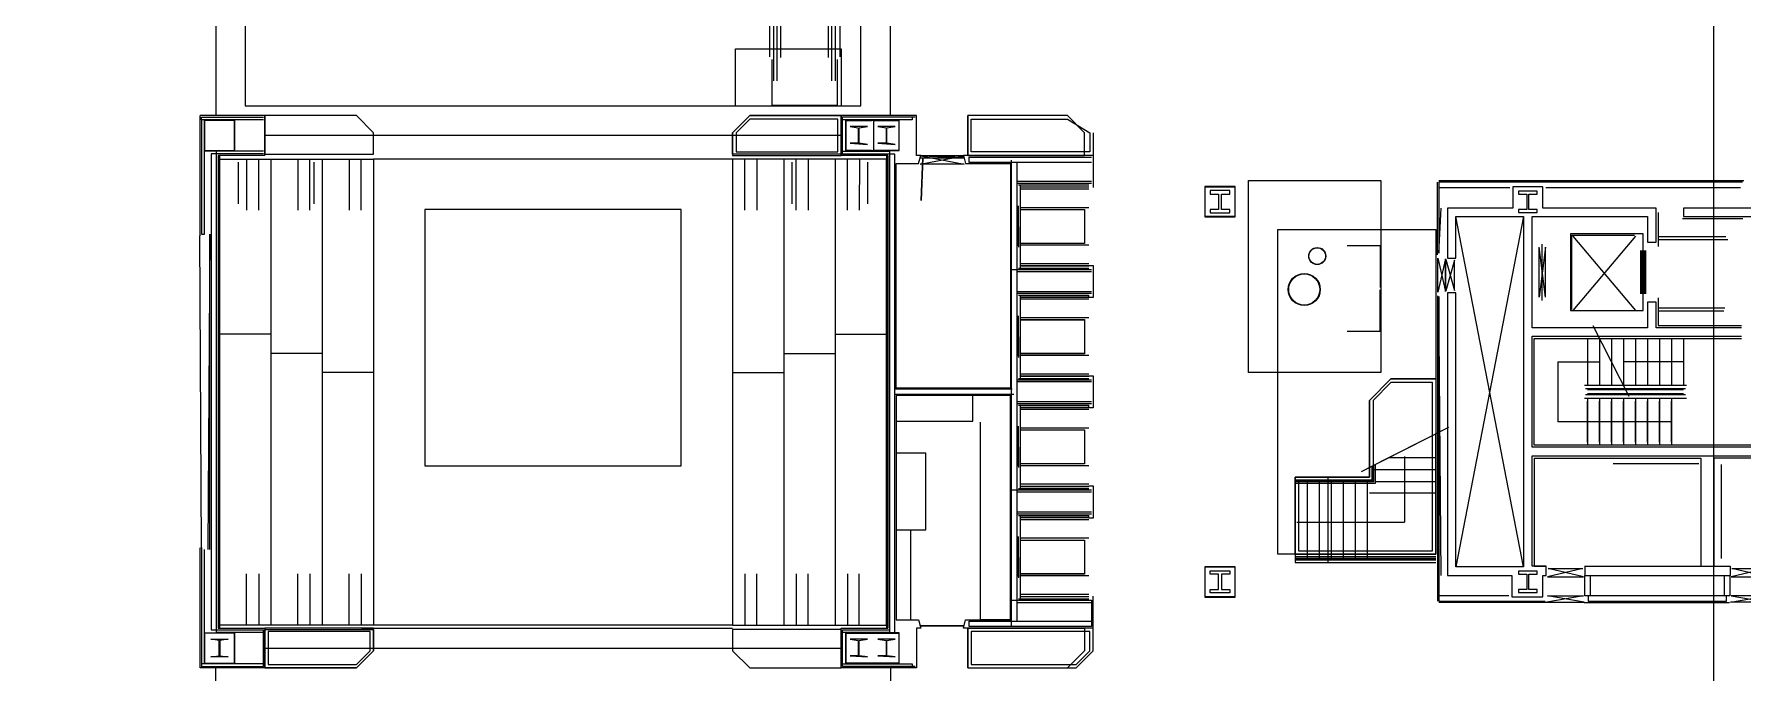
# Model space of a CAD drawing. Header units: millimetres. Extents: x -159023 to 210250, y 0 to 148500.
# Drawn here: x 77614 to 117580, y 56420 to 71373 of the extents above; entities that cross this region are included whole.
import ezdxf

# ---------------------------------------------------------------- set-up
doc = ezdxf.new("R2010")
doc.units = ezdxf.units.MM
doc.layers.add('CONTROL_SIMPLIFIED', color=7, linetype='Continuous')

msp = doc.modelspace()

# ---------------------------------------------------------------- linework, layer by layer
at = {"layer": 'CONTROL_SIMPLIFIED'}
for p, q in [((94810, 81800, 0), (94810, 70845, 0)), ((96190, 70825, 0), (96190, 76573, 0)), ((96275, 70280, 0), (96275, 76615, 0)), ((96355, 70280, 0), (96355, 76653, 0)), ((96460, 76358, 0), (96460, 70845, 0)), ((94915, 70280, 0), (94915, 75954, 0)), ((94995, 70280, 0), (94995, 75993, 0)), ((95080, 70825, 0), (95080, 76034, 0)), ((94875, 69700, 0), (94875, 70780, 0)), ((96395, 70780, 0), (96395, 69700, 0)), ((96395, 69700, 0), (94875, 69700, 0)), ((81600, 69350, 0), (81600, 68650, 0)), ((82300, 69350, 0), (81600, 69350, 0)), ((82300, 68650, 0), (82300, 69350, 0)), ((96521, 69434, 0), (98219, 69434, 0)), ((102385, 69065, 0), (102385, 67785, 0)), ((81600, 68650, 0), (82300, 68650, 0)), ((83010, 68535, 0), (81920, 68535, 0)), ((81920, 68535, 0), (81920, 57465, 0)), ((81950, 68535, 0), (81950, 57465, 0)), ((81950, 68449, 0), (85550, 68449, 0)), ((81950, 57536, 0), (81950, 68449, 0)), ((82390, 67401, 0), (82390, 68379, 0)), ((82580, 68449, 0), (82580, 67249, 0)), ((82865, 67249, 0), (82865, 68449, 0)), ((83150, 68449, 0), (83150, 57536, 0)), ((83780, 68449, 0), (83780, 67249, 0)), ((84065, 67249, 0), (84065, 68449, 0)), ((84160, 67401, 0), (84160, 68379, 0)), ((84350, 68449, 0), (84350, 57536, 0)), ((84980, 68449, 0), (84980, 67249, 0)), ((85265, 67249, 0), (85265, 68449, 0)), ((85550, 68449, 0), (85550, 57536, 0)), ((93950, 68444, 0), (85550, 68444, 0)), ((97550, 68449, 0), (93950, 68449, 0)), ((93950, 68449, 0), (93950, 57536, 0)), ((94235, 67249, 0), (94235, 68449, 0)), ((94520, 68449, 0), (94520, 67249, 0)), ((95150, 68449, 0), (95150, 57536, 0)), ((95340, 67401, 0), (95340, 68379, 0)), ((95435, 67249, 0), (95435, 68449, 0)), ((95720, 68449, 0), (95720, 67249, 0)), ((96350, 68449, 0), (96350, 57536, 0)), ((97320, 68449, 0), (96350, 68449, 0)), ((97580, 68535, 0), (96490, 68535, 0)), ((96635, 67249, 0), (96635, 68449, 0)), ((96920, 68449, 0), (96910, 67249, 0)), ((97110, 67401, 0), (97110, 68379, 0)), ((97550, 68535, 0), (97550, 57465, 0)), ((97550, 57536, 0), (97550, 68449, 0)), ((97580, 68535, 0), (97580, 57465, 0)), ((97623, 68631, 0), (97623, 57350, 0)), ((98350, 68480, 0), (99365, 68480, 0)), ((98350, 68475, 0), (99365, 68475, 0)), ((100685, 67795, 0), (102285, 67795, 0)), ((102285, 67745, 0), (100695, 67745, 0)), ((110440, 66209, 0), (110440, 67905, 0)), ((117600, 67935, 0), (110470, 67935, 0)), ((110471, 67904, 0), (110471, 66244, 0)), ((117575, 67904, 0), (110471, 67904, 0)), ((102285, 67310, 0), (100685, 67310, 0)), ((115600, 67200, 0), (115600, 66400, 0)), ((119400, 67300, 0), (116190, 67300, 0)), ((112450, 67100, 0), (110870, 58900, 0)), ((112450, 58900, 0), (110870, 67100, 0)), ((117580, 67050, 0), (116170, 67050, 0)), ((102285, 66430, 0), (100685, 66430, 0)), ((109095, 66416, 0), (108329, 66416, 0)), ((109100, 66411, 0), (109100, 65442, 0)), ((112815, 65215, 0), (112815, 66385, 0)), ((112965, 65215, 0), (112815, 66385, 0)), ((112965, 66385, 0), (112815, 65215, 0)), ((112890, 65140, 0), (112890, 66460, 0)), ((112965, 65215, 0), (112965, 66385, 0)), ((115247, 66700, 0), (113547, 66700, 0)), ((113547, 66700, 0), (113547, 64900, 0)), ((113577, 64930, 0), (113577, 66670, 0)), ((113577, 66670, 0), (115047, 66670, 0)), ((113603, 66642, 0), (115073, 64902, 0)), ((115073, 66642, 0), (113603, 64902, 0)), ((115247, 64900, 0), (115247, 66700, 0)), ((115600, 66638, 0), (117181, 66638, 0)), ((115600, 66562, 0), (117226, 66562, 0)), ((100685, 65945, 0), (102285, 65945, 0)), ((102285, 65995, 0), (100695, 65995, 0)), ((115186, 66310, 0), (115186, 65290, 0)), ((115226, 65290, 0), (115226, 66310, 0)), ((115270, 66310, 0), (115270, 65290, 0)), ((115310, 65290, 0), (115310, 66310, 0)), ((100635, 65895, 0), (102285, 65895, 0)), ((100685, 65215, 0), (102285, 65215, 0)), ((102285, 65165, 0), (100695, 65165, 0)), ((109100, 64416, 0), (109100, 65385, 0)), ((110440, 65249, 0), (110440, 58095, 0)), ((110471, 65229, 0), (110471, 58096, 0)), ((113547, 64900, 0), (115247, 64900, 0)), ((115600, 64968, 0), (117163, 64968, 0)), ((115600, 64892, 0), (117132, 64892, 0)), ((83150, 64350, 0), (81950, 64350, 0)), ((96350, 64350, 0), (97540, 64350, 0)), ((102285, 64730, 0), (100685, 64730, 0)), ((109095, 64411, 0), (108329, 64411, 0)), ((112700, 61750, 0), (112700, 64250, 0)), ((112700, 64250, 0), (117550, 64250, 0)), ((113950, 64250, 0), (113950, 63150, 0)), ((114230, 64250, 0), (114230, 63150, 0)), ((114510, 64250, 0), (114510, 63150, 0)), ((114790, 64250, 0), (114790, 63150, 0)), ((115070, 64250, 0), (115070, 63150, 0)), ((115350, 64250, 0), (115350, 63150, 0)), ((115630, 64250, 0), (115630, 63150, 0)), ((115910, 64250, 0), (115910, 63150, 0)), ((116190, 64250, 0), (116190, 63150, 0)), ((84350, 63900, 0), (83150, 63900, 0)), ((95150, 63900, 0), (96350, 63900, 0)), ((102285, 63850, 0), (100685, 63850, 0)), ((113250, 63700, 0), (114230, 63700, 0)), ((113250, 63700, 0), (113250, 62300, 0)), ((116190, 63700, 0), (114790, 63700, 0)), ((85550, 63450, 0), (84350, 63450, 0)), ((93950, 63450, 0), (95150, 63450, 0)), ((100635, 63315, 0), (102285, 63315, 0)), ((100685, 63365, 0), (102285, 63365, 0)), ((102285, 63415, 0), (100695, 63415, 0)), ((110400, 63300, 0), (110400, 62021, 0)), ((116265, 63150, 0), (113875, 63150, 0)), ((100532, 62938, 0), (97748, 62938, 0)), ((113875, 62850, 0), (116265, 62850, 0)), ((113900, 63075, 0), (116240, 63075, 0)), ((116240, 62925, 0), (113900, 62925, 0)), ((113950, 63050, 0), (116190, 63050, 0)), ((116190, 62950, 0), (113950, 62950, 0)), ((113950, 62850, 0), (113950, 61750, 0)), ((114230, 62850, 0), (114230, 61750, 0)), ((114510, 62850, 0), (114510, 61750, 0)), ((114790, 62850, 0), (114790, 61750, 0)), ((115070, 62850, 0), (115070, 61750, 0)), ((115350, 62850, 0), (115350, 61750, 0)), ((115630, 62850, 0), (115630, 61750, 0)), ((115910, 62850, 0), (115910, 61750, 0)), ((100685, 62635, 0), (102285, 62635, 0)), ((102285, 62585, 0), (100695, 62585, 0)), ((102285, 62150, 0), (100685, 62150, 0)), ((108663, 61137, 0), (110700, 62174, 0)), ((115910, 62300, 0), (113250, 62300, 0)), ((118600, 61750, 0), (112700, 61750, 0)), ((102285, 61270, 0), (100685, 61270, 0)), ((108930, 61180, 0), (110400, 61180, 0)), ((109298, 61460, 0), (110400, 61460, 0)), ((109665, 61489, 0), (109665, 59950, 0)), ((112700, 61450, 0), (116600, 61450, 0)), ((114550, 61318, 0), (116550, 61318, 0)), ((116600, 61450, 0), (116600, 58920, 0)), ((118600, 61450, 0), (116900, 61450, 0)), ((116900, 61450, 0), (116900, 58920, 0)), ((117082, 59100, 0), (117082, 61300, 0)), ((100685, 60785, 0), (102285, 60785, 0)), ((102285, 60835, 0), (100695, 60835, 0)), ((107390, 60920, 0), (107390, 59080, 0)), ((107670, 60920, 0), (107670, 59080, 0)), ((107872, 61000, 0), (107872, 59000, 0)), ((107950, 60920, 0), (107950, 59080, 0)), ((108230, 60920, 0), (108230, 59080, 0)), ((108510, 60920, 0), (108510, 59080, 0)), ((108790, 60920, 0), (108790, 59080, 0)), ((108990, 60900, 0), (110400, 60900, 0)), ((100635, 60735, 0), (102285, 60735, 0)), ((108850, 60635, 0), (110400, 60635, 0)), ((100685, 60055, 0), (102285, 60055, 0)), ((102285, 60005, 0), (100695, 60005, 0)), ((107145, 59950, 0), (109665, 59950, 0)), ((98123, 57665, 0), (98123, 59767, 0)), ((102285, 59570, 0), (100685, 59570, 0)), ((81495, 56535, 0), (81495, 59350, 0)), ((82580, 57536, 0), (82580, 58736, 0)), ((82865, 58736, 0), (82865, 57536, 0)), ((83780, 57536, 0), (83780, 58736, 0)), ((84065, 58736, 0), (84065, 57536, 0)), ((84980, 57536, 0), (84980, 58736, 0)), ((85265, 58736, 0), (85265, 57536, 0)), ((94235, 58736, 0), (94235, 57536, 0)), ((94520, 57536, 0), (94520, 58736, 0)), ((95435, 58736, 0), (95435, 57536, 0)), ((95720, 57536, 0), (95720, 58736, 0)), ((96635, 58736, 0), (96635, 57536, 0)), ((96910, 57536, 0), (96910, 58736, 0)), ((102285, 58690, 0), (100685, 58690, 0)), ((100635, 58155, 0), (102285, 58155, 0)), ((100685, 58205, 0), (102285, 58205, 0)), ((102285, 58255, 0), (100695, 58255, 0)), ((102385, 56935, 0), (102385, 58215, 0)), ((112995, 58065, 0), (110470, 58065, 0)), ((113865, 58065, 0), (117265, 58065, 0)), ((81920, 57465, 0), (83010, 57465, 0)), ((85550, 57536, 0), (81950, 57536, 0)), ((83010, 57465, 0), (83010, 56535, 0)), ((85270, 57465, 0), (93950, 57465, 0)), ((85550, 57541, 0), (93950, 57541, 0)), ((85550, 57470, 0), (93950, 57470, 0)), ((93950, 57536, 0), (97550, 57536, 0)), ((96490, 56535, 0), (96490, 57465, 0)), ((96490, 57465, 0), (97580, 57465, 0)), ((98350, 57525, 0), (99365, 57525, 0)), ((98350, 57520, 0), (99365, 57520, 0))]:
    msp.add_line(p, q, dxfattribs=at)
for points in [[(18912, 29889), (116904, 29889), (116904, 99183), (18912, 99183)], [(81595, 68645), (82305, 68645), (82305, 69355), (81595, 69355)], [(81595, 68645), (82305, 68645), (82305, 69355), (81595, 69355)], [(83010, 68565), (85550, 68565), (85550, 69065), (85150, 69465), (83010, 69465)], [(93950, 69065), (93950, 68535), (96490, 68535), (96490, 69465), (94350, 69465)], [(96490, 68565), (93950, 68565), (93950, 69065), (94350, 69465), (96490, 69465)], [(94030, 69065), (94030, 68615), (96410, 68615), (96410, 69385), (94350, 69385)], [(96600, 68650), (97850, 68650), (97850, 69350), (96600, 69350)], [(96600, 68650), (97850, 68650), (97850, 69350), (96600, 69350)], [(96697, 68821), (97102, 68793), (96909, 68821), (96909, 69179), (97102, 69207), (96697, 69207), (96891, 69179), (96891, 68821)], [(97347, 68821), (97752, 68793), (97559, 68821), (97559, 69179), (97752, 69207), (97347, 69207), (97541, 69179), (97541, 68821)], [(99450, 68535), (102185, 68535), (102185, 69065), (101785, 69465), (99450, 69465)], [(102305, 69065), (102305, 68615), (99530, 68615), (99530, 69385), (101785, 69385)], [(99365, 68332), (98335, 68332), (99350, 68525), (98350, 68525)], [(104995, 67095), (105705, 67095), (105705, 67805), (104995, 67805)], [(104995, 67095), (105705, 67095), (105705, 67805), (104995, 67805)], [(105000, 67100), (105000, 67800), (105700, 67800), (105700, 67100)], [(105121, 67709), (105121, 67629), (105315, 67629), (105315, 67271), (105121, 67271), (105121, 67191), (105578, 67191), (105578, 67271), (105385, 67271), (105385, 67629), (105578, 67629), (105578, 67709)], [(112334, 67699), (112334, 67629), (112527, 67629), (112527, 67271), (112334, 67271), (112334, 67201), (112766, 67201), (112766, 67271), (112572, 67271), (112572, 67629), (112766, 67629), (112766, 67699)], [(92750, 61265), (92750, 67265), (86750, 67265), (86750, 61265)], [(92750, 61265), (92750, 67265), (86750, 67265), (86750, 61265)], [(100685, 67270), (102185, 67270), (102185, 66470), (100685, 66470)], [(110449, 65335), (110449, 66125), (110625, 65350), (110625, 66110)], [(100685, 64690), (102185, 64690), (102185, 63890), (100685, 63890)], [(100685, 62110), (102185, 62110), (102185, 61310), (100685, 61310)], [(100685, 59530), (102185, 59530), (102185, 58730), (100685, 58730)], [(104995, 58195), (105705, 58195), (105705, 58905), (104995, 58905)], [(104995, 58195), (105705, 58195), (105705, 58905), (104995, 58905)], [(105000, 58200), (105000, 58900), (105700, 58900), (105700, 58200)], [(105121, 58291), (105121, 58371), (105315, 58371), (105315, 58729), (105121, 58729), (105121, 58809), (105578, 58809), (105578, 58729), (105385, 58729), (105385, 58371), (105578, 58371), (105578, 58291)], [(112334, 58799), (112334, 58729), (112527, 58729), (112527, 58371), (112334, 58371), (112334, 58301), (112766, 58301), (112766, 58371), (112572, 58371), (112572, 58729), (112766, 58729), (112766, 58799)], [(113885, 58700), (114010, 58700), (114010, 58221), (113885, 58221)], [(113010, 58224), (113850, 58224), (112995, 58074), (113865, 58074)], [(113965, 58096), (117195, 58096), (117195, 58221), (113965, 58221)], [(118150, 58224), (117310, 58224), (118165, 58074), (117295, 58074)], [(81595, 56640), (82305, 56640), (82305, 57350), (81595, 57350)], [(81595, 56640), (82305, 56640), (82305, 57350), (81595, 57350)], [(81600, 56650), (82300, 56650), (82300, 57350), (81600, 57350)], [(81959, 56821), (82153, 56793), (81748, 56793), (81941, 56821), (81941, 57179), (81748, 57207), (82153, 57207), (81959, 57179)], [(85550, 56935), (85550, 57465), (83010, 57465), (83010, 56535), (85150, 56535)], [(83010, 57435), (85550, 57435), (85550, 56935), (85150, 56535), (83010, 56535)], [(85470, 56935), (85470, 57385), (83090, 57385), (83090, 56615), (85150, 56615)], [(96490, 57435), (93950, 57435), (93950, 56935), (94350, 56535), (96490, 56535)], [(96595, 56645), (97850, 56645), (97850, 57355), (96595, 57355)], [(96595, 56645), (97850, 56645), (97850, 57355), (96595, 57355)], [(96697, 56821), (97102, 56793), (96909, 56821), (96909, 57179), (97102, 57207), (96697, 57207), (96891, 57179), (96891, 56821)], [(97347, 56821), (97752, 56793), (97559, 56821), (97559, 57179), (97752, 57207), (97347, 57207), (97541, 57179), (97541, 56821)], [(102305, 56935), (102305, 57385), (99530, 57385), (99530, 56615), (101985, 56615)]]:
    msp.add_lwpolyline(points, close=True, dxfattribs=at)
for points in [[(82550, 92095), (82550, 69695), (96950, 69695), (96950, 88610)], [(81860, 80535), (81860, 69465)], [(97640, 69465), (97640, 80535)], [(94021, 69695), (94021, 71030), (96490, 71030), (96490, 69695)], [(83010, 68535), (83010, 69465), (81495, 69465)], [(81495, 66650), (81495, 69465)], [(82975, 69365), (81530, 69365), (81530, 69430), (82975, 69430)], [(81530, 69365), (81530, 66691), (81595, 66691), (81595, 69365)], [(102385, 68535), (99350, 68535), (99400, 68342), (100451, 68342), (100451, 63088), (97773, 63088), (97773, 68342), (98300, 68342), (98350, 68535), (98250, 68535), (98250, 69465), (96490, 69465), (96490, 68535)], [(97748, 68566), (96521, 68566), (96521, 69434)], [(98154, 69434), (98154, 69369), (96521, 69369)], [(97200, 68650), (96600, 68650), (96600, 69350), (97200, 69350)], [(97850, 68650), (97250, 68650), (97250, 69350), (97850, 69350)], [(102385, 68535), (99450, 68535), (99450, 69465)], [(83010, 69005), (96490, 69005)], [(82975, 68570), (81752, 68570), (81752, 57430)], [(82975, 57365), (81877, 57365), (81877, 68635)], [(82975, 68635), (81877, 68635)], [(96521, 68631), (97623, 68631)], [(97748, 57350), (97748, 68566)], [(99347, 68485), (98353, 68525), (99347, 68485)], [(98363, 67481), (98403, 68475), (98363, 67481)], [(102342, 68367), (99480, 68367), (99480, 68492), (102342, 68492)], [(100476, 57508), (100476, 68423)], [(100601, 68367), (100601, 57633)], [(109115, 67950), (109115, 63450), (106015, 63450), (106015, 67950), (109115, 67950)], [(109115, 67950), (109115, 63450), (106015, 63450), (106015, 67950), (109115, 67950)], [(100601, 67929), (102342, 67929)], [(102342, 67879), (100601, 67879)], [(100635, 67845), (102285, 67845)], [(100685, 65895), (100685, 67845)], [(100685, 67795), (102285, 67795)], [(110471, 67779), (112130, 67779)], [(117550, 64500), (115550, 64500), (115550, 65100), (115350, 65100), (115350, 64500), (112650, 64500), (112650, 67100), (115350, 67100), (115350, 66500), (115550, 66500), (115550, 67300), (112900, 67300), (112900, 67800), (112200, 67800), (112200, 67300), (110670, 67300), (110670, 66130), (110870, 66130), (110870, 67100), (112450, 67100), (112450, 58900), (110870, 58900), (110870, 65320), (110670, 65320), (110670, 58700), (112180, 58700), (112180, 58200), (112900, 58200), (112900, 58700), (112980, 58700), (112980, 58920), (112650, 58920), (112650, 61500), (118650, 61500)], [(112970, 67779), (117525, 67779)], [(100628, 67355), (100635, 66385)], [(100635, 66415), (100635, 67355)], [(102185, 67260), (100685, 67260)], [(110471, 66244), (110521, 67300)], [(116190, 67300), (116190, 67100), (118650, 67100)], [(107110, 59200), (106700, 59200), (106700, 66800), (110400, 66800), (110400, 62021)], [(81530, 59340), (81491, 66650)], [(81725, 59308), (81725, 66691), (81675, 59308)], [(102185, 66475), (100685, 66475)], [(102285, 65945), (100685, 65945)], [(102285, 65955), (102385, 65955), (102385, 65205), (102285, 65205), (102285, 65265)], [(110635, 65360), (110635, 66100), (110835, 65375), (110835, 66085), (110635, 65360)], [(100476, 65861), (102342, 65861)], [(102342, 65811), (100601, 65811)], [(100601, 65349), (102342, 65349)], [(102342, 65299), (100601, 65299)], [(100635, 65265), (102285, 65265)], [(100685, 63315), (100685, 65265)], [(102285, 65215), (100685, 65215)], [(110521, 58700), (110471, 65229)], [(115600, 65200), (115600, 64550), (117550, 64550)], [(100628, 64775), (100635, 63805)], [(100635, 63835), (100635, 64775)], [(102185, 64680), (100685, 64680)], [(114074, 64554), (114917, 62900)], [(118550, 64300), (118650, 64300), (118650, 61700), (112650, 61700), (112650, 64300), (117550, 64300)], [(113950, 64182), (113950, 63217)], [(114230, 64182), (114230, 63217)], [(114510, 64182), (114510, 63217)], [(114790, 64182), (114790, 63217)], [(115070, 64182), (115070, 63217)], [(115350, 64182), (115350, 63217)], [(115630, 64182), (115630, 63217)], [(115910, 64182), (115910, 63217)], [(116190, 64182), (116190, 63217)], [(102185, 63895), (100685, 63895)], [(100601, 63281), (102342, 63281)], [(102342, 63231), (100601, 63231)], [(102285, 63365), (100685, 63365)], [(102285, 63375), (102385, 63375), (102385, 62625), (102285, 62625), (102285, 62685)], [(110400, 63300), (110400, 59200), (107110, 59200), (107110, 61000), (108850, 61000), (108850, 62800), (109350, 63300), (110400, 63300)], [(110400, 63300), (109350, 63300), (108850, 62800), (108850, 61232)], [(110320, 61980), (110320, 63220), (109350, 63220), (108930, 62800), (108930, 61273)], [(102385, 57465), (99350, 57465), (99400, 57658), (100451, 57658), (100451, 62913), (97773, 62913), (97773, 57658), (98300, 57658), (98350, 57465), (98250, 57465), (98250, 56535), (96490, 56535)], [(100486, 63063), (97739, 63064)], [(97773, 62313), (99573, 62313), (99573, 62913)], [(100601, 62769), (102342, 62769)], [(113950, 61817), (113950, 62782)], [(114230, 61817), (114230, 62782)], [(114510, 61817), (114510, 62782)], [(114790, 61817), (114790, 62782)], [(115070, 61817), (115070, 62782)], [(115350, 61817), (115350, 62782)], [(115630, 61817), (115630, 62782)], [(115910, 61817), (115910, 62782)], [(102342, 62719), (100601, 62719)], [(100635, 62685), (102285, 62685)], [(100685, 60735), (100685, 62685)], [(102285, 62635), (100685, 62635)], [(100451, 57665), (99751, 57665), (99751, 62290)], [(100628, 62195), (100635, 61225)], [(100635, 61255), (100635, 62195)], [(102185, 62100), (100685, 62100)], [(108850, 61232), (108850, 61000), (107110, 61000), (107110, 59200), (110400, 59200), (110400, 62021)], [(108850, 61232), (108850, 61000), (107110, 61000), (107110, 59200), (110400, 59200), (110400, 62021)], [(108930, 61232), (108930, 60920), (107190, 60920), (107190, 59280), (110320, 59280), (110320, 61980)], [(108930, 61273), (108930, 60920), (107190, 60920), (107190, 59280), (110320, 59280), (110320, 61980)], [(108790, 61201), (110700, 62174)], [(97773, 59767), (98473, 59767), (98473, 61567), (97773, 61567)], [(102185, 61315), (100685, 61315)], [(107110, 60860), (108990, 60860), (108990, 61303)], [(107110, 60900), (108950, 60900), (108950, 61283)], [(107110, 60920), (108930, 60920), (108930, 61273)], [(107110, 60942), (108908, 60942), (108908, 61262)], [(108850, 61232), (108850, 61000), (107110, 61000), (107110, 59000), (110400, 59000)], [(112700, 61450), (112700, 58920), (112980, 58920)], [(102285, 60785), (100685, 60785)], [(102285, 60795), (102385, 60795), (102385, 60045), (102285, 60045), (102285, 60105)], [(100476, 60701), (102342, 60701)], [(102342, 60651), (100601, 60651)], [(100601, 60189), (102342, 60189)], [(102342, 60139), (100601, 60139)], [(100635, 60105), (102285, 60105)], [(100685, 58155), (100685, 60105)], [(102285, 60055), (100685, 60055)], [(100628, 59615), (100635, 58645)], [(100635, 58675), (100635, 59615)], [(81530, 59358), (81530, 56570), (82975, 56570), (82975, 57430)], [(81595, 56635), (81595, 59308)], [(102185, 59520), (100685, 59520)], [(110400, 59140), (107110, 59140)], [(110400, 59100), (107110, 59100)], [(110400, 59080), (107110, 59080)], [(110400, 59058), (107110, 59058)], [(113025, 58865), (113835, 58865), (113010, 58665), (113850, 58665), (113025, 58865)], [(113880, 58920), (116600, 58920)], [(113890, 58700), (113890, 58920), (117280, 58920), (117280, 58700)], [(117325, 58865), (118135, 58865), (117310, 58665), (118150, 58665), (117325, 58865)], [(102185, 58735), (100685, 58735)], [(113885, 58700), (117280, 58700)], [(117275, 58700), (117275, 58221), (117150, 58221), (117150, 58700)], [(102342, 58121), (102342, 57508), (99480, 57508), (99480, 57633), (102342, 57633)], [(100476, 58121), (102342, 58121)], [(100601, 58071), (102342, 58071)], [(100685, 58205), (102285, 58205)], [(112110, 58221), (110471, 58221)], [(110471, 58096), (112960, 58096)], [(81752, 57430), (82975, 57430)], [(98219, 56566), (96521, 56566), (96521, 57430)], [(96521, 57430), (97623, 57430)], [(97623, 57365), (96521, 57365)], [(97850, 56650), (96596, 56650), (96596, 57350), (97850, 57350)], [(102385, 57465), (99450, 57465), (99450, 56535), (101985, 56535), (102385, 56935)], [(99450, 56535), (99450, 57465), (102185, 57465), (102185, 56935), (101785, 56535)], [(83010, 56995), (96490, 56995)], [(83010, 56535), (81495, 56535)], [(82975, 56635), (81530, 56635)], [(81860, 37250), (81860, 56535)], [(96521, 56631), (98154, 56631), (98154, 56566)], [(97640, 56535), (97640, 45465)]]:
    msp.add_lwpolyline(points, dxfattribs=at)
for centre, radius in [((107626, 66178, 0), 200), ((107626, 66178, 0), 195), ((107322, 65395, 0), 375), ((107322, 65395, 0), 365)]:
    msp.add_circle(centre, radius, dxfattribs=at)

doc.saveas('drawing.dxf')
